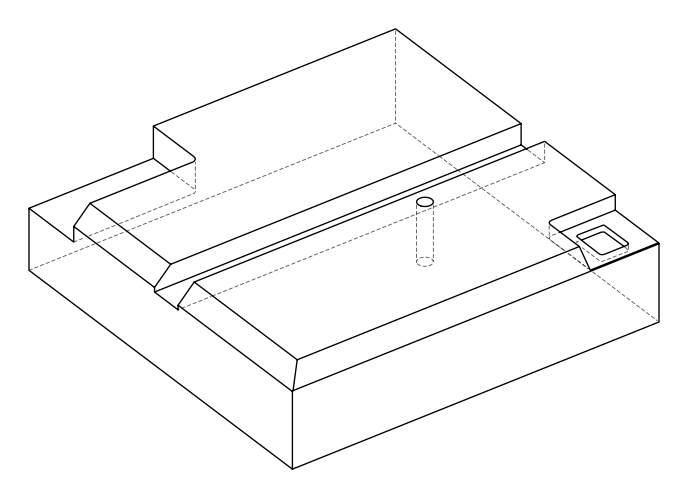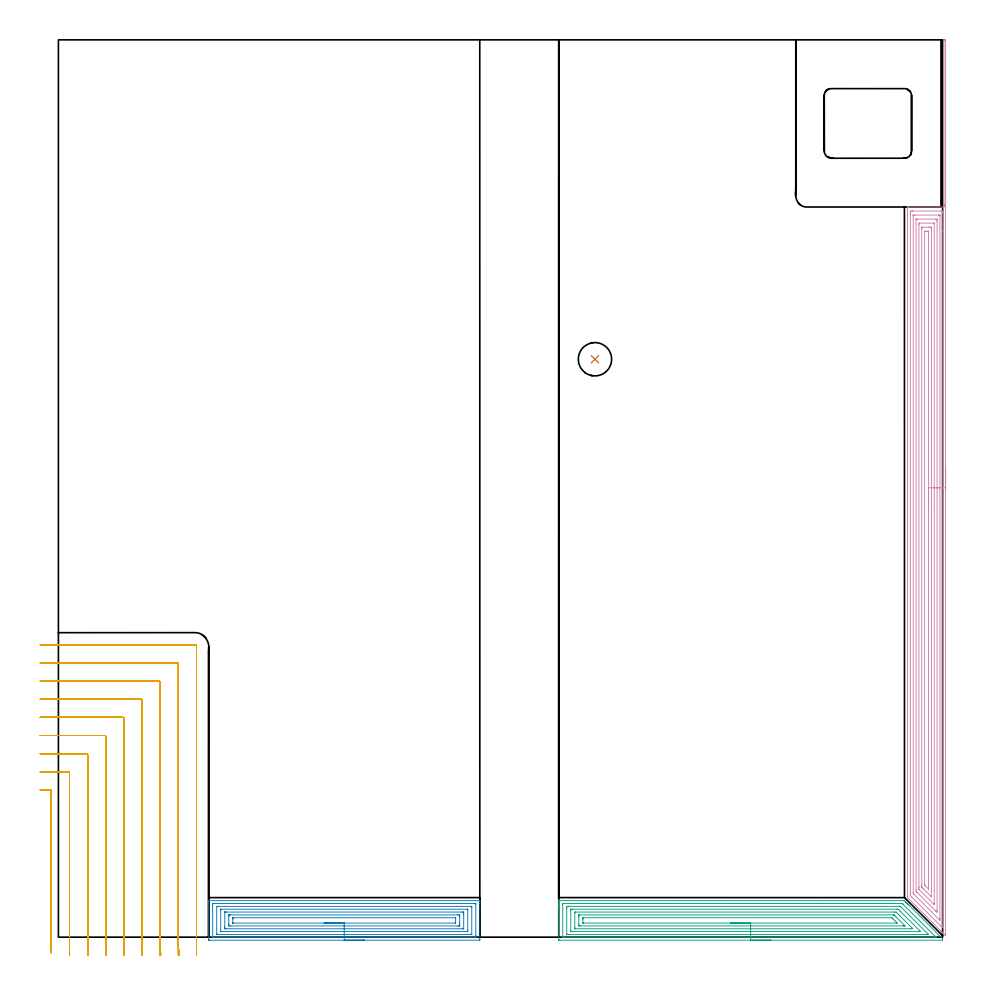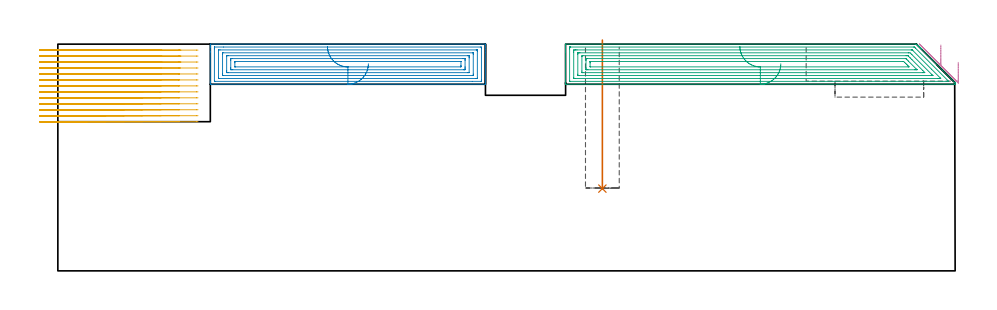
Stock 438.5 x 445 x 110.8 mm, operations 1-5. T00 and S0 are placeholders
(PLAN: 8 operations, 5 tool changes, 108.3 min)
(1 INDEXABLE_INSERT_DRILL_BLIND_HOLE_FROM_SOLID | STEP1POCKET | NXT0302_004 | 0.29 min | 15021 mm3)
(2 AREA_MILL | FG_CHAMFER_SURFACE | UGT0205_001 | 7.91 min | 28848 mm3)
(3 AREA_MILL_1 | FG_CHAMFER_SURFACE_1 | UGT0205_001 | 10.55 min | 38027 mm3)
(4 AREA_MILL_2 | FG_CHAMFER_SURFACE_2 | UGT0205_001 | 20.72 min | 73690 mm3)
(5 MILL_CORNER_NOTCH_RECTANGULAR | CORNER_NOTCH_RECTANGULAR | NXT0201_011 | Follow Part, ap 3, ae 75% | 40.8 min | 424436 mm3)
(6 MILL_CORNER_NOTCH_RECTANGULAR_1 | CORNER_NOTCH_RECTANGULAR_1 | NXT0201_013 | Follow Part, ap 2.5, ae 75% | 15.41 min | 97888 mm3)
(7 MILL_RECTANGULAR_POCKET | POCKET_RECTANGULAR_STRAIGHT | NXT0201_008 | Follow Part, ap 1.5, ae 75% | 4.32 min | 11576 mm3)
(8 MILL_RECTANGULAR_SLOT | SLOT_RECTANGULAR | UGT0201_004 | Follow Part, ap 8, ae 75% | 8.27 min | 431975 mm3)
(TOOL NXT0302_004 | Index. Insert Drill 16.5mm [880-D1650L20-05] | D16.5 PA176 FL83 Z2)
(TOOL UGT0205_001 | Chamfer Mill 20 x 3 x 45 deg. | D20 FL50 Z2)
(TOOL NXT0201_011 | ENDMILL 12mm [2P460-1200-NA 1630] | D12 FL38 Z6)
(TOOL NXT0201_013 | ENDMILL 10mm | D10 FL30 Z4)
(TOOL NXT0201_008 | ENDMILL 6mm [2P460-0600-NA 1630] | D6 FL26 Z6)
(TOOL UGT0201_004 | End Mill 32 mm | D32 FL53 Z6)
(OP 1 INDEXABLE_INSERT_DRILL_BLIND_HOLE_FROM_SOLID)
G17 G21 G94 G90
T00 M6
G54
G17 G0 G90 X266.1 Y286.6 S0 M3
G43 Z120.8 H1
G94 G81 G98 Z40.2 F250. R112.8
G80
M5
M2
(OP 2 AREA_MILL)
G17 G21 G94 G90
T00 M6
G54
G17 G0 G90 X151.75 Y-1.5 S1061 M3
G43 Z120.8 H0
Z101.2
G94 G1 X151.712 Z100.328 F250.
X151.598 Z99.464
X151.409 Z98.612
X151.147 Z97.78
X150.813 Z96.974
X150.41 Z96.2
X149.942 Z95.464
X149.41 Z94.772
X148.821 Z94.129
X148.178 Z93.54
X147.486 Z93.008
X146.75 Z92.54
X145.976 Z92.137
X145.17 Z91.803
X144.338 Z91.541
X143.486 Z91.352
X142.622 Z91.238
X141.75 Z91.2
X75.13
X74.626 Y-1.495 Z91.203
X74.509 Y-1.492 Z91.206
X74.504 Y-0.995 Z91.702
X74.5 Y-0.371 Z92.326
Y14.316 Z107.011
Y16.71 Z109.405
Y17.435 Z110.135
Y17.687 Z110.386
X74.508 Y18.076 Z110.767
X74.51 Y18.097 Z110.788
X74.683 Y18.1 Z110.8
X208.817
X208.99 Y18.097 Z110.788
X208.992 Y18.076 Z110.767
X209. Y17.686 Z110.386
Y17.435 Z110.135
Y16.71 Z109.405
Y15.462 Z108.159
Y14.054 Z106.75
Y-0.995 Z91.702
X208.998 Y-1.259 Z91.439
X208.99 Y-1.492 Z91.206
X208.755 Y-1.499 Z91.199
X141.75 Y-1.5 Z91.2
Y-0.086 Z92.614
X76.894 Y-0.085 Z92.615
X76.51 Y-0.075 Z92.625
X76.505 Y0.045 Z92.745
X76.501 Y0.304 Z93.004
X76.5 Y15.825 Z108.525
X76.501 Y16.238 Z108.938
X76.51 Y16.653 Z109.353
X76.519 Y16.68 Z109.38
X76.539 Y16.682 Z109.382
X76.593 Y16.685 Z109.385
X80.943 Y16.686 Z109.386
X206.606 Y16.685 Z109.385
X206.99 Y16.675 Z109.375
X206.995 Y16.555 Z109.255
X206.999 Y16.296 Z108.996
X207. Y0.775 Z93.475
X206.999 Y0.362 Z93.062
X206.99 Y-0.053 Z92.647
X206.981 Y-0.08 Z92.62
X206.961 Y-0.082 Z92.618
X206.907 Y-0.085 Z92.615
X202.529 Y-0.086 Z92.614
X141.75
Y1.328 Z94.028
X79.042 Y1.329 Z94.029
X78.707 Y1.33 Z94.03
X78.596 Y1.332 Z94.032
X78.516 Y1.335 Z94.035
X78.509 Y1.456 Z94.156
X78.503 Y1.661 Z94.361
X78.5 Y1.865 Z94.565
X78.501 Y15.144 Z107.844
X78.505 Y15.213 Z107.913
X78.51 Y15.261 Z107.961
X78.541 Y15.265 Z107.965
X78.707 Y15.268 Z107.968
X79.266 Y15.271 Z107.971
X204.458
X204.793 Y15.27 Z107.97
X204.904 Y15.268 Z107.968
X204.984 Y15.265 Z107.965
X204.991 Y15.144 Z107.844
X204.997 Y14.939 Z107.639
X205. Y14.735 Z107.435
X204.999 Y1.456 Z94.156
X204.995 Y1.387 Z94.087
X204.99 Y1.339 Z94.039
X204.959 Y1.335 Z94.035
X204.793 Y1.332 Z94.032
X204.234 Y1.329 Z94.029
X141.75 Y1.328 Z94.028
Y2.743 Z95.443
X80.623
X80.566 Y2.744 Z95.444
X80.526 Y2.747 Z95.447
X80.51 Y2.75 Z95.45
X80.508 Y2.772 Z95.472
X80.503 Y2.99 Z95.69
X80.5 Y3.427 Z96.127
Y13.165 Z105.865
X80.503 Y13.609 Z106.309
X80.508 Y13.829 Z106.529
X80.51 Y13.85 Z106.55
X80.535 Y13.853 Z106.553
X80.595 Y13.856 Z106.556
X80.695 Y13.857 Z106.557
X202.877
X202.934 Y13.856 Z106.556
X202.974 Y13.853 Z106.553
X202.99 Y13.85 Z106.55
X202.992 Y13.828 Z106.528
X202.997 Y13.61 Z106.31
X203. Y13.173 Z105.873
Y3.435 Z96.135
X202.997 Y2.991 Z95.691
X202.992 Y2.771 Z95.471
X202.99 Y2.75 Z95.45
X202.965 Y2.747 Z95.447
X202.905 Y2.744 Z95.444
X202.805 Y2.743 Z95.443
X141.75
Y4.157 Z96.857
X83.178
X83.017 Y4.159 Z96.859
X82.695 Y4.164 Z96.864
X82.51 Y4.168 Z96.868
X82.506 Y4.221 Z96.921
X82.504 Y4.316 Z97.016
X82.5 Y4.988 Z97.688
Y5.202 Z97.902
X82.501 Y12.368 Z105.068
X82.502 Y12.409 Z105.109
X82.506 Y12.429 Z105.129
X82.508 Y12.434 Z105.134
X82.535 Y12.436 Z105.136
X82.856 Y12.442 Z105.142
X83.018 Y12.443 Z105.143
X83.178
X200.322
X200.483 Y12.441 Z105.141
X200.805 Y12.436 Z105.136
X200.99 Y12.432 Z105.132
X200.994 Y12.379 Z105.079
X200.996 Y12.284 Z104.984
X201. Y11.612 Z104.312
Y11.398 Z104.098
X200.999 Y4.232 Z96.932
X200.998 Y4.191 Z96.891
X200.994 Y4.171 Z96.871
X200.992 Y4.166 Z96.866
X200.965 Y4.164 Z96.864
X200.644 Y4.158 Z96.858
X200.483 Y4.157 Z96.857
X200.322
X141.75
Y5.571 Z98.271
X85.487 Y5.572 Z98.272
X84.967 Y5.574 Z98.274
X84.586 Y5.578 Z98.278
X84.51 Y5.583 Z98.283
X84.504 Y5.66 Z98.36
X84.501 Y6.087 Z98.787
X84.5 Y6.549 Z99.249
Y10.09 Z102.79
X84.503 Y10.513 Z103.213
X84.508 Y10.967 Z103.667
X84.52 Y11.022 Z103.722
X84.577 Y11.024 Z103.724
X84.706 Y11.027 Z103.727
X84.967 Y11.028 Z103.728
X85.34 Y11.029 Z103.729
X198.013 Y11.028 Z103.728
X198.533 Y11.026 Z103.726
X198.914 Y11.022 Z103.722
X198.99 Y11.017 Z103.717
X198.996 Y10.941 Z103.641
X198.999 Y10.513 Z103.213
X199. Y10.051 Z102.751
Y6.972 Z99.672
Y6.51 Z99.21
X198.997 Y6.087 Z98.787
X198.992 Y5.633 Z98.333
X198.98 Y5.578 Z98.278
X198.924 Y5.576 Z98.276
X198.794 Y5.573 Z98.273
X198.533 Y5.572 Z98.272
X198.16 Y5.571 Z98.271
X141.75
Y6.985 Z99.685
X86.742 Y6.986 Z99.686
X86.542 Y6.992 Z99.692
X86.509 Y7. Z99.7
X86.504 Y7.025 Z99.725
X86.501 Y7.054 Z99.754
X86.5 Y8.995 Z101.695
X86.501 Y9.248 Z101.948
X86.504 Y9.416 Z102.116
X86.51 Y9.55 Z102.25
X86.517 Y9.609 Z102.309
X86.769 Y9.615 Z102.315
X196.758 Y9.614 Z102.314
X196.958 Y9.608 Z102.308
X196.991 Y9.6 Z102.3
X196.996 Y9.575 Z102.275
X196.999 Y9.546 Z102.246
X197. Y7.605 Z100.305
X196.999 Y7.352 Z100.052
X196.996 Y7.184 Z99.884
X196.99 Y7.05 Z99.75
X196.983 Y6.991 Z99.691
X196.732 Y6.985 Z99.685
X141.75
X140.878 Z99.723
X140.014 Z99.837
X139.162 Z100.026
X138.33 Z100.288
X137.524 Z100.622
X136.75 Z101.025
X136.014 Z101.494
X135.322 Z102.025
X134.679 Z102.614
X134.09 Z103.257
X133.558 Z103.95
X133.09 Z104.685
X132.687 Z105.459
X132.353 Z106.265
X132.091 Z107.097
X131.902 Z107.949
X131.788 Z108.814
X131.75 Z109.685
G0 Z120.8
M5
M2
(OP 3 AREA_MILL_1)
G17 G21 G94 G90
T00 M6
G54
G17 G0 G90 X353.3 Y-1.5 S1061 M3
G43 Z120.8 H0
Z101.2
G94 G1 X353.262 Z100.328 F250.
X353.148 Z99.464
X352.959 Z98.612
X352.697 Z97.78
X352.363 Z96.974
X351.96 Z96.2
X351.492 Z95.464
X350.96 Z94.772
X350.371 Z94.129
X349.728 Z93.54
X349.036 Z93.008
X348.3 Z92.54
X347.526 Z92.137
X346.72 Z91.803
X345.888 Z91.541
X345.036 Z91.352
X344.172 Z91.238
X343.3 Z91.2
X248.705
X248.317 Y-1.496 Z91.202
X248.11 Y-1.492 Z91.206
X248.1 Y-1.28 Z91.417
Y14.34 Z107.035
Y14.939 Z107.633
Y15.51 Z108.207
Y15.825 Z108.521
Y16.396 Z109.092
Y16.71 Z109.405
Y17.742 Z110.441
X248.108 Y18.079 Z110.77
X248.11 Y18.097 Z110.788
X248.259 Y18.1 Z110.8
X419.155
X419.595 Y18.094 Z110.792
X419.66 Y18.04 Z110.74
X420.106 Y17.595 Z110.292
X420.163 Y17.538 Z110.237
X420.344 Y17.356 Z110.055
X420.401 Y17.3 Z109.997
X420.455 Y17.245 Z109.944
X420.642 Y17.059 Z109.758
X420.696 Y17.005 Z109.702
X420.748 Y16.952 Z109.651
X420.939 Y16.761 Z109.46
X420.991 Y16.71 Z109.407
X421.041 Y16.66 Z109.359
X421.237 Y16.464 Z109.163
X421.286 Y16.415 Z109.112
X421.334 Y16.367 Z109.066
X421.534 Y16.166 Z108.865
X421.582 Y16.12 Z108.817
X421.626 Y16.074 Z108.773
X421.832 Y15.869 Z108.568
X421.877 Y15.825 Z108.522
X432.425 Y5.275 Z97.975
X438.49 Y-0.79 Z91.908
X438.5 Y-0.803 Z91.895
Y-1.493 Z91.207
X438.405 Y-1.5 Z91.2
X343.3
Y-0.086 Z92.614
X250.465
X250.268 Y-0.085 Z92.615
X250.17 Y-0.083 Z92.617
X250.123 Y-0.079 Z92.621
X250.11 Y-0.077 Z92.623
X250.108 Y-0.061 Z92.639
X250.103 Y0.041 Z92.741
X250.1 Y0.276 Z92.976
X250.101 Y15.825 Z108.525
X250.102 Y16.209 Z108.909
X250.11 Y16.597 Z109.297
X250.119 Y16.679 Z109.379
X250.165 Y16.681 Z109.381
X250.273 Y16.684 Z109.384
X250.49 Y16.686 Z109.386
X250.514
X418.287 Y16.685 Z109.385
X418.503 Y16.681 Z109.381
X418.553 Y16.679 Z109.379
X418.685 Y16.554 Z109.254
X418.876 Y16.37 Z109.07
X419.155 Y16.095 Z108.795
X435.29 Y-0.041 Z92.659
X435.307 Y-0.064 Z92.636
X435.317 Y-0.078 Z92.622
X435.193 Y-0.086 Z92.614
X343.3
Y1.328 Z94.028
X252.609 Y1.329 Z94.029
X252.274
X252.163 Y1.331 Z94.031
X252.124 Y1.334 Z94.034
X252.11 Y1.336 Z94.036
X252.107 Y1.372 Z94.072
X252.103 Y1.488 Z94.188
X252.101 Y1.661 Z94.361
X252.1 Y1.834 Z94.534
Y14.227 Z106.927
X252.103 Y14.939 Z107.639
X252.105 Y15.107 Z107.807
X252.117 Y15.264 Z107.964
X252.274 Y15.266 Z107.966
X252.833 Y15.27 Z107.97
X253.167 Y15.271 Z107.971
X253.725 Y15.272 Z107.972
X417.036 Y15.271 Z107.971
X417.37 Y15.269 Z107.969
X417.481 Y15.267 Z107.967
X417.517 Y15.265 Z107.965
X417.548 Y15.241 Z107.941
X417.612 Y15.182 Z107.882
X417.86 Y14.939 Z107.639
X426.963 Y5.838 Z98.538
X431.266 Y1.533 Z94.233
X431.365 Y1.431 Z94.131
X431.428 Y1.363 Z94.063
X431.452 Y1.335 Z94.035
X431.425 Y1.334 Z94.034
X431.089 Y1.33 Z94.03
X430.756 Y1.329 Z94.029
X430.198 Y1.328 Z94.028
X343.3
Y2.743 Z95.443
X254.753
X254.198 Y2.748 Z95.448
X254.139 Y2.75 Z95.45
X254.11 Y2.756 Z95.456
X254.108 Y2.801 Z95.501
X254.104 Y2.997 Z95.697
X254.1 Y3.391 Z96.091
Y13.169 Z105.869
X254.104 Y13.591 Z106.291
X254.108 Y13.802 Z106.502
X254.11 Y13.849 Z106.549
X254.159 Y13.852 Z106.552
X254.261 Y13.854 Z106.554
X254.952 Y13.857 Z106.557
X255.15
X415.585
X415.785 Y13.856 Z106.556
X416.477 Y13.85 Z106.55
X417.178 Y13.169 Z105.869
X417.37 Y12.981 Z105.681
X427.186 Y3.165 Z95.865
X427.572 Y2.774 Z95.474
X427.593 Y2.751 Z95.451
Y2.748 Z95.448
X427.589 Y2.746 Z95.446
X427.533 Y2.744 Z95.444
X427.417 Y2.743 Z95.443
X427.186
X343.3
Y4.157 Z96.857
X256.576
X256.254 Y4.159 Z96.859
X256.163 Y4.161 Z96.861
X256.113 Y4.164 Z96.864
X256.11 Y4.172 Z96.872
X256.105 Y4.226 Z96.926
X256.102 Y4.316 Z97.016
X256.1 Y4.948 Z97.648
X256.101 Y12.028 Z104.728
X256.106 Y12.284 Z104.984
X256.11 Y12.434 Z105.134
X256.415 Y12.44 Z105.14
X256.577 Y12.442 Z105.142
X414.532 Y12.443 Z105.143
X414.693 Y12.442 Z105.142
X415.431 Y12.436 Z105.136
X415.585 Y12.313 Z105.013
X415.616 Y12.284 Z104.984
X416.504 Y11.398 Z104.098
X417.37 Y10.532 Z103.232
X422.7 Y5.202 Z97.902
X423.582 Y4.316 Z97.016
X423.617 Y4.277 Z96.977
X423.675 Y4.164 Z96.864
X422.724 Y4.157 Z96.857
X343.3
Y5.571 Z98.271
X259.041 Y5.572 Z98.272
X258.521 Y5.574 Z98.274
X258.142 Y5.578 Z98.278
X258.11 Y5.582 Z98.282
X258.104 Y5.615 Z98.315
X258.101 Y6.087 Z98.787
X258.1 Y6.505 Z99.205
Y10.046 Z102.746
Y10.513 Z103.213
X258.102 Y10.929 Z103.629
X258.106 Y10.99 Z103.69
X258.11 Y11.021 Z103.721
X258.133 Y11.023 Z103.723
X258.261 Y11.026 Z103.726
X258.521 Y11.028 Z103.728
X414.173 Y11.029 Z103.729
X414.303 Y11.027 Z103.727
X414.367 Y11.025 Z103.725
X414.397 Y11.022 Z103.722
X414.435 Y11.006 Z103.706
X414.693 Y10.757 Z103.457
X414.938 Y10.513 Z103.213
X415.585 Y9.868 Z102.568
X419.573 Y5.879 Z98.579
X419.707 Y5.741 Z98.441
X419.811 Y5.631 Z98.331
X419.861 Y5.577 Z98.277
X419.847 Y5.576 Z98.276
X419.673 Y5.573 Z98.273
X419.155 Y5.571 Z98.271
X418.782
X343.3
Y6.985 Z99.685
X260.292 Y6.986 Z99.686
X260.11 Y6.995 Z99.695
X260.103 Y7.05 Z99.75
X260.101 Y7.068 Z99.768
X260.1 Y8.947 Z101.647
X260.102 Y9.151 Z101.851
X260.108 Y9.56 Z102.26
X260.11 Y9.61 Z102.31
X260.116 Y9.611 Z102.311
X260.141 Y9.613 Z102.313
X260.196 Y9.614 Z102.314
X260.306 Y9.615 Z102.315
X412.921
X413.356 Y9.608 Z102.308
X413.8 Y9.191 Z101.891
X414.257 Y8.743 Z101.443
X414.693 Y8.31 Z101.01
X415.145 Y7.857 Z100.557
X415.585 Y7.415 Z100.115
X415.868 Y7.123 Z99.823
X415.988 Y6.992 Z99.692
X415.585 Y6.986 Z99.686
X415.572 Y6.985 Z99.685
X343.3
X342.428 Z99.723
X341.564 Z99.837
X340.712 Z100.026
X339.88 Z100.288
X339.074 Z100.622
X338.3 Z101.025
X337.564 Z101.494
X336.872 Z102.025
X336.229 Z102.614
X335.64 Z103.257
X335.108 Z103.95
X334.64 Z104.685
X334.237 Z105.459
X333.903 Z106.265
X333.641 Z107.097
X333.452 Z107.949
X333.338 Z108.814
X333.3 Z109.685
G0 Z120.8
M5
M2
(OP 4 AREA_MILL_2)
G17 G21 G94 G90
T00 M6
G54
G17 G0 G90 X440. Y232.85 S1061 M3
G43 Z120.8 H0
Z101.9
G94 G1 Y232.812 Z101.028 F250.
Y232.698 Z100.163
Y232.509 Z99.312
Y232.247 Z98.48
Y231.913 Z97.674
Y231.51 Z96.9
Y231.042 Z96.164
Y230.51 Z95.472
Y229.921 Z94.829
Y229.278 Z94.24
Y228.586 Z93.708
Y227.85 Z93.24
Y227.076 Z92.837
Y226.27 Z92.503
Y225.438 Z92.241
Y224.586 Z92.052
Y223.722 Z91.938
Y222.85 Z91.9
Y0.943
X439.995 Y0.721 Z91.903
X439.993 Y0.718 Z91.904
X439.978 Y0.721 Z91.92
X439.613 Y1.087 Z92.287
X439.441 Y1.257 Z92.455
X439.382 Y1.317 Z92.517
X439.204 Y1.495 Z92.695
X439.145 Y1.554 Z92.752
X439.085 Y1.615 Z92.814
X438.909 Y1.79 Z92.99
X438.848 Y1.85 Z93.048
X438.787 Y1.913 Z93.112
X438.614 Y2.085 Z93.285
X438.552 Y2.146 Z93.344
X438.489 Y2.21 Z93.41
X438.319 Y2.38 Z93.58
X438.256 Y2.443 Z93.641
X438.191 Y2.508 Z93.708
X438.024 Y2.675 Z93.875
X437.959 Y2.739 Z93.937
X437.894 Y2.806 Z94.005
X437.729 Y2.97 Z94.17
X437.663 Y3.035 Z94.233
X421.223 Y19.477 Z110.677
X421.142 Y19.56 Z110.758
X421.107 Y19.6 Z110.793
X421.1 Y20.076 Z110.8
Y361.308
X421.106 Y362.09 Z110.791
X421.2 Y362.093 Z110.697
X421.595 Y362.1 Z110.302
X439.2 Z92.7
Y362.406
X439.195 Y362.7 Z92.695
X439.193 Y362.724 Z92.692
X439.198 Y362.76 Z92.698
X439.199 Y362.766 Z92.699
X439.196 Y362.778 Z92.694
Y362.782 Z92.693
Y362.785 Z92.691
X439.198 Y362.788
X439.2 Y362.817 Z92.7
Y362.82 Z92.697
X439.197 Y362.824 Z92.69
X439.2 Y362.828 Z92.696
X439.197 Y362.841 Z92.692
X439.196 Y362.845 Z92.69
X439.198 Y362.848 Z92.691
X439.2 Y362.88 Z92.7
X439.197 Y362.915 Z92.689
X439.199 Y362.918
X439.2 Y362.919 Z92.69
Y362.953 Z92.7
Y362.964
X439.198 Y362.999 Z92.689
X439.196 Y363.004
X439.194 Y363.007 Z92.692
X439.197 Y363.015 Z92.695
X439.196 Y363.037 Z92.689
X439.197 Y363.042 Z92.687
X439.2 Y363.045 Z92.688
Y363.095 Z92.7
Y444.829
X439.203 Y444.99 Z92.688
X439.29 Y444.996 Z92.602
X439.384 Y445. Z92.515
X439.653 Z92.247
X439.992 Y444.99 Z91.905
X440. Y444.913 Z91.9
Y222.85
X438.586 Z93.314
Y5.783
X438.584 Y4.89 Z93.316
X438.582 Y4.86 Z93.318
X438.552 Y4.61 Z93.348
X438.263 Y4.89 Z93.637
X437.663 Y5.487 Z94.237
X437.366 Y5.783 Z94.534
X423.437 Y19.713 Z108.463
X423.076 Y20.076 Z108.824
X422.548 Y20.614 Z109.352
X422.517 Y20.969 Z109.383
X422.516 Y21.001 Z109.384
X422.514 Y21.862 Z109.386
Y358.628
X422.515 Y359.522 Z109.385
X422.516 Y359.554 Z109.384
X422.548 Y360.09 Z109.352
X422.864 Y360.097 Z109.036
X423.437 Y360.099 Z108.463
X423.751 Y360.1 Z108.149
X437.663 Z94.237
X437.978 Y360.098 Z93.922
X438.552 Y360.09 Z93.348
X438.584 Y359.522 Z93.316
X438.585 Y359.489 Z93.315
X438.586 Y350.142 Z93.314
Y222.85
X437.172 Z94.728
X437.171 Y9.356 Z94.729
X437.17 Y8.958 Z94.73
X437.166 Y8.463 Z94.734
X437.165 Y8.449 Z94.735
X437.142 Y8.463 Z94.758
X436.774 Y8.827 Z95.126
X433.071 Y12.528 Z98.829
X424.326 Y21.275 Z107.574
X424.035 Y21.572 Z107.865
X423.963 Y21.648 Z107.937
X423.935 Y21.685 Z107.965
X423.933 Y21.73 Z107.967
X423.931 Y21.862 Z107.969
X423.929 Y22.262 Z107.971
Y357.735
X423.93 Y357.935 Z107.97
X423.933 Y358.034 Z107.967
X423.935 Y358.08 Z107.965
X423.942 Y358.091 Z107.958
X423.967 Y358.096 Z107.933
X424.326 Y358.099 Z107.574
X424.852 Y358.1 Z107.048
X436.411 Y358.099 Z95.489
X436.774 Y358.095 Z95.126
X437.136 Y358.09 Z94.764
X437.165 Y358.08 Z94.735
X437.167 Y358.045 Z94.733
X437.17 Y357.975 Z94.73
X437.171 Y357.868 Z94.729
Y357.735
X437.172 Y222.85 Z94.728
X435.757 Z96.143
Y13.058
X435.756 Y12.93 Z96.144
X435.75 Y12.31 Z96.15
X435.12 Y12.93 Z96.78
X434.996 Y13.053 Z96.904
X425.7 Y22.35 Z106.2
X425.498 Y22.555 Z106.402
X425.398 Y22.659 Z106.502
X425.351 Y22.71 Z106.549
X425.343 Y23.649 Z106.557
Y355.82
X425.344 Y355.948 Z106.556
X425.347 Y356.043 Z106.553
X425.349 Y356.082 Z106.551
X425.501 Y356.09 Z106.399
X425.803 Y356.097 Z106.097
X425.954 Y356.1 Z105.946
X434.996 Z96.904
X435.737 Y356.097 Z96.163
X435.744 Y356.091 Z96.156
X435.75 Y356.084 Z96.15
X435.753 Y355.948 Z96.147
X435.757 Y355.183 Z96.143
Y355.055
Y222.85
X434.343 Z97.557
Y16.503
X434.341 Y16.267 Z97.559
X434.339 Y16.187 Z97.561
X434.338 Y16.174 Z97.562
X434.292 Y16.214 Z97.608
X434.218 Y16.284 Z97.682
X434.107 Y16.392 Z97.793
X433.995 Y16.503 Z97.905
X426.851 Y23.649 Z105.049
X426.803 Y23.702 Z105.097
X426.768 Y23.742 Z105.132
X426.764 Y23.769 Z105.136
X426.761 Y23.883 Z105.139
X426.757 Y24.542 Z105.143
Y24.78
Y353.506
X426.758 Y353.744 Z105.142
X426.76 Y353.903 Z105.14
X426.764 Y354.029 Z105.136
X426.767 Y354.091 Z105.133
X427.055 Y354.1 Z104.845
X434.169 Y354.099 Z97.731
X434.298 Y354.093 Z97.602
X434.328 Y354.09 Z97.572
X434.337 Y354.078 Z97.563
X434.34 Y354.056 Z97.56
X434.342 Y354.03 Z97.558
X434.343 Y353.924 Z97.557
Y222.85
X432.929 Z98.971
X432.928 Y20.366 Z98.972
X432.926 Y20.076 Z98.974
X432.924 Y20.038 Z98.976
X432.923 Y20.035 Z98.977
X432.918 Y20.037 Z98.982
X432.873 Y20.076 Z99.027
X428.772 Y24.176 Z103.128
X428.407 Y24.542 Z103.493
X428.285 Y24.669 Z103.615
X428.19 Y24.77 Z103.71
X428.178 Y24.845 Z103.722
X428.174 Y25.143 Z103.726
X428.172 Y25.436 Z103.728
X428.171 Y26.039 Z103.729
X428.172 Y351.192 Z103.728
X428.173 Y351.482 Z103.727
X428.178 Y352.079 Z103.722
X428.772 Y352.093 Z103.128
X429.048 Y352.098 Z102.852
X431.713 Y352.1 Z100.187
X432.328 Y352.098 Z99.572
X432.606 Y352.096 Z99.294
X432.922 Y352.085 Z98.978
X432.926 Y351.775 Z98.974
X432.928 Y351.482 Z98.972
X432.929 Y350.879 Z98.971
Y222.85
X431.515 Z100.385
Y24.39
X431.513 Y24.239 Z100.387
X431.508 Y23.936 Z100.392
X431.505 Y23.9 Z100.395
X431.5 Y23.903 Z100.4
X431.479 Y23.921 Z100.421
X431.439 Y23.958 Z100.461
X429.963 Y25.436 Z101.937
X429.661 Y25.743 Z102.239
X429.594 Y25.815 Z102.306
X429.588 Y26.101 Z102.312
X429.586 Y26.253 Z102.314
Y349.848
X429.589 Y349.999 Z102.311
X429.592 Y350.091 Z102.308
X429.611 Y350.094 Z102.289
X429.661 Y350.097 Z102.239
X430.148 Y350.1 Z101.752
X430.55 Z101.35
X431.037 Z100.863
X431.439 Y350.097 Z100.461
X431.496 Y350.094 Z100.404
X431.507 Y350.091 Z100.393
X431.51 Y350.024 Z100.39
X431.513 Y349.923 Z100.387
X431.515 Y349.771 Z100.385
Y349.696
Y222.85
Y221.978 Z100.423
Y221.114 Z100.537
Y220.262 Z100.726
Y219.43 Z100.988
Y218.624 Z101.322
Y217.85 Z101.725
Y217.114 Z102.194
Y216.422 Z102.725
Y215.779 Z103.314
Y215.19 Z103.957
Y214.658 Z104.65
Y214.19 Z105.385
Y213.787 Z106.159
Y213.453 Z106.965
Y213.191 Z107.797
Y213.002 Z108.649
Y212.888 Z109.514
Y212.85 Z110.385
G0 Z120.8
M5
M2
(OP 5 MILL_CORNER_NOTCH_RECTANGULAR)
G17 G21 G94 G90
T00 M6
G54
G17 G0 G90 X-3.482 Y-7.874 S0 M3
G43 Z120.8 H1
Z107.885
G94 G1 X-3.499 Y-4.874 F250.
G2 X-3.5 Y-4.472 R72. F500.
G1 Y72.406
G3 X-4.094 Y73. R0.6
G1 X-6.
X-9. F250.
G0 Z120.8
X5.591 Y-8.999
Z107.885
G1 X5.519 Y-6.
G2 X5.5 Y-4.472 R63. F500.
G1 Y81.406
G3 X4.906 Y82. R0.6
G1 X-6.
X-9. F250.
G0 Z120.8
X14.607 Y-8.999
Z107.885
G1 X14.522 Y-6.
G2 X14.5 Y-4.472 R54. F500.
G1 Y90.405
G3 X13.905 Y91. R0.6
G1 X-6.
X-9. F250.
G0 Z120.8
X23.628 Y-8.998
Z107.885
G1 X23.526 Y-6.
G2 X23.5 Y-4.472 R45. F500.
G1 Y99.405
G3 X22.905 Y100. R0.6
G1 X-6.
X-9. F250.
G0 Z120.8
X32.66 Y-8.997
Z107.885
G1 X32.532 Y-6.
G2 X32.5 Y-4.472 R36. F500.
G1 Y108.405
G3 X31.905 Y109. R0.6
G1 X-6.
X-9. F250.
G0 Z120.8
X41.713 Y-8.995
Z107.885
G1 X41.543 Y-6.
G2 X41.5 Y-4.472 R27. F500.
G1 Y117.404
G3 X40.904 Y118. R0.6
G1 X-6.
X-9. F250.
G0 Z120.8
X50.82 Y-8.989
Z107.885
G1 X50.565 Y-6.
G2 X50.5 Y-4.472 R18. F500.
G1 Y126.404
G3 X49.904 Y127. R0.6
G1 X-6.
X-9. F250.
G0 Z120.8
X60.14 Y-8.956
Z107.885
G1 X59.631 Y-6.
G2 X59.5 Y-4.472 R9. F500.
G1 Y135.404
G3 X58.904 Y136. R0.6
G1 X-6.
X-9. F250.
G0 Z120.8
X68.5 Y-7.472
Z107.885
G1 Y-4.472
Y144.2 F500.
G3 X67.7 Y145. R0.8
G1 X-6.
X-9. F250.
G0 Z120.8
X-3.482 Y-7.874
Z104.969
G1 X-3.499 Y-4.874
G2 X-3.5 Y-4.472 R72. F500.
G1 Y72.406
G3 X-4.094 Y73. R0.6
G1 X-6.
X-9. F250.
G0 Z120.8
X5.591 Y-8.999
Z104.969
G1 X5.519 Y-6.
G2 X5.5 Y-4.472 R63. F500.
G1 Y81.406
G3 X4.906 Y82. R0.6
G1 X-6.
X-9. F250.
G0 Z120.8
X14.607 Y-8.999
Z104.969
G1 X14.522 Y-6.
G2 X14.5 Y-4.472 R54. F500.
G1 Y90.405
G3 X13.905 Y91. R0.6
G1 X-6.
X-9. F250.
G0 Z120.8
X23.628 Y-8.998
Z104.969
G1 X23.526 Y-6.
G2 X23.5 Y-4.472 R45. F500.
G1 Y99.405
G3 X22.905 Y100. R0.6
G1 X-6.
X-9. F250.
G0 Z120.8
X32.66 Y-8.997
Z104.969
G1 X32.532 Y-6.
G2 X32.5 Y-4.472 R36. F500.
G1 Y108.405
G3 X31.905 Y109. R0.6
G1 X-6.
X-9. F250.
G0 Z120.8
X41.713 Y-8.995
Z104.969
G1 X41.543 Y-6.
G2 X41.5 Y-4.472 R27. F500.
G1 Y117.404
G3 X40.904 Y118. R0.6
G1 X-6.
X-9. F250.
G0 Z120.8
X50.82 Y-8.989
Z104.969
G1 X50.565 Y-6.
G2 X50.5 Y-4.472 R18. F500.
G1 Y126.404
G3 X49.904 Y127. R0.6
G1 X-6.
X-9. F250.
G0 Z120.8
X60.14 Y-8.956
Z104.969
G1 X59.631 Y-6.
G2 X59.5 Y-4.472 R9. F500.
G1 Y135.404
G3 X58.904 Y136. R0.6
G1 X-6.
X-9. F250.
G0 Z120.8
X68.5 Y-7.472
Z104.969
G1 Y-4.472
Y144.2 F500.
G3 X67.7 Y145. R0.8
G1 X-6.
X-9. F250.
G0 Z120.8
X-3.482 Y-7.874
Z102.054
G1 X-3.499 Y-4.874
G2 X-3.5 Y-4.472 R72. F500.
G1 Y72.406
G3 X-4.094 Y73. R0.6
G1 X-6.
X-9. F250.
G0 Z120.8
X5.591 Y-8.999
Z102.054
G1 X5.519 Y-6.
G2 X5.5 Y-4.472 R63. F500.
G1 Y81.406
G3 X4.906 Y82. R0.6
G1 X-6.
X-9. F250.
G0 Z120.8
X14.607 Y-8.999
Z102.054
G1 X14.522 Y-6.
G2 X14.5 Y-4.472 R54. F500.
G1 Y90.405
G3 X13.905 Y91. R0.6
G1 X-6.
X-9. F250.
G0 Z120.8
X23.628 Y-8.998
Z102.054
G1 X23.526 Y-6.
G2 X23.5 Y-4.472 R45. F500.
G1 Y99.405
G3 X22.905 Y100. R0.6
G1 X-6.
X-9. F250.
G0 Z120.8
X32.66 Y-8.997
Z102.054
G1 X32.532 Y-6.
G2 X32.5 Y-4.472 R36. F500.
G1 Y108.405
G3 X31.905 Y109. R0.6
G1 X-6.
X-9. F250.
G0 Z120.8
X41.713 Y-8.995
Z102.054
G1 X41.543 Y-6.
G2 X41.5 Y-4.472 R27. F500.
G1 Y117.404
G3 X40.904 Y118. R0.6
G1 X-6.
X-9. F250.
G0 Z120.8
X50.82 Y-8.989
Z102.054
G1 X50.565 Y-6.
G2 X50.5 Y-4.472 R18. F500.
G1 Y126.404
G3 X49.904 Y127. R0.6
G1 X-6.
X-9. F250.
G0 Z120.8
X60.14 Y-8.956
Z102.054
G1 X59.631 Y-6.
G2 X59.5 Y-4.472 R9. F500.
G1 Y135.404
G3 X58.904 Y136. R0.6
G1 X-6.
X-9. F250.
G0 Z120.8
X68.5 Y-7.472
Z102.054
G1 Y-4.472
Y144.2 F500.
G3 X67.7 Y145. R0.8
G1 X-6.
X-9. F250.
G0 Z120.8
X-3.5 Y-7.873
Z99.138
G1 Y-4.873
Y72.406 F500.
G3 X-4.094 Y73. R0.6
G1 X-6.
X-9. F250.
G0 Z120.8
X5.556 Y-9.
Z99.138
G1 X5.508 Y-6.
G2 X5.5 Y-4.986 R63. F500.
G1 Y81.406
G3 X4.906 Y82. R0.6
G1 X-6.
X-9. F250.
G0 Z120.8
X14.566 Y-8.999
Z99.138
G1 X14.51 Y-6.
G2 X14.5 Y-4.986 R54. F500.
G1 Y90.405
G3 X13.905 Y91. R0.6
G1 X-6.
X-9. F250.
G0 Z120.8
X23.579 Y-8.999
Z99.138
G1 X23.511 Y-6.
G2 X23.5 Y-4.986 R45. F500.
G1 Y99.405
G3 X22.905 Y100. R0.6
G1 X-6.
X-9. F250.
G0 Z120.8
X32.599 Y-8.999
Z99.138
G1 X32.514 Y-6.
G2 X32.5 Y-4.986 R36. F500.
G1 Y108.405
G3 X31.905 Y109. R0.6
G1 X-6.
X-9. F250.
G0 Z120.8
X41.632 Y-8.998
Z99.138
G1 X41.519 Y-6.
G2 X41.5 Y-4.986 R27. F500.
G1 Y117.404
G3 X40.904 Y118. R0.6
G1 X-6.
X-9. F250.
G0 Z120.8
X50.698 Y-8.995
Z99.138
G1 X50.529 Y-6.
G2 X50.5 Y-4.986 R18. F500.
G1 Y126.404
G3 X49.904 Y127. R0.6
G1 X-6.
X-9. F250.
G0 Z120.8
X59.895 Y-8.981
Z99.138
G1 X59.557 Y-6.
G2 X59.5 Y-4.986 R9. F500.
G1 Y135.404
G3 X58.904 Y136. R0.6
G1 X-6.
X-9. F250.
G0 Z120.8
X68.5 Y-7.986
Z99.138
G1 Y-4.986
Y144.2 F500.
G3 X67.7 Y145. R0.8
G1 X-6.
X-9. F250.
G0 Z120.8
X-3.5 Y-7.873
Z96.223
G1 Y-4.873
Y72.406 F500.
G3 X-4.094 Y73. R0.6
G1 X-6.
X-9. F250.
G0 Z120.8
X5.501 Y-9.
Z96.223
G1 X5.5 Y-6.
Y72.406 F500.
Y81.406
G3 X4.906 Y82. R0.6
G1 X-6.
X-9. F250.
G0 Z120.8
X14.501 Y-9.
Z96.223
G1 X14.5 Y-6.
Y81.406 F500.
Y90.405
G3 X13.905 Y91. R0.6
G1 X-6.
X-9. F250.
G0 Z120.8
X23.501 Y-9.
Z96.223
G1 X23.5 Y-6.
Y90.405 F500.
Y99.405
G3 X22.905 Y100. R0.6
G1 X-6.
X-9. F250.
G0 Z120.8
X32.501 Y-9.
Z96.223
G1 X32.5 Y-6.
Y99.405 F500.
Y108.405
G3 X31.905 Y109. R0.6
G1 X-6.
X-9. F250.
G0 Z120.8
X41.501 Y-9.
Z96.223
G1 X41.5 Y-6.
Y108.405 F500.
Y117.404
G3 X40.904 Y118. R0.6
G1 X-6.
X-9. F250.
G0 Z120.8
X50.502 Y-9.
Z96.223
G1 X50.5 Y-6.
Y117.404 F500.
Y126.404
G3 X49.904 Y127. R0.6
G1 X-6.
X-9. F250.
G0 Z120.8
X59.504 Y-9.
Z96.223
G1 X59.5 Y-6.
Y126.404 F500.
Y135.404
G3 X58.904 Y136. R0.6
G1 X-6.
X-9. F250.
G0 Z120.8
X68.5 Y-8.988
Z96.223
G1 Y-5.988
Y144.2 F500.
G3 X67.7 Y145. R0.8
G1 X-6.
X-9. F250.
G0 Z120.8
X-3.5 Y-7.873
Z93.308
G1 Y-4.873
Y72.406 F500.
G3 X-4.094 Y73. R0.6
G1 X-6.
X-9. F250.
G0 Z120.8
X5.5 Y-9.
Z93.308
G1 Y-6.
Y81.406 F500.
G3 X4.906 Y82. R0.6
G1 X-6.
X-9. F250.
G0 Z120.8
X14.5 Y-9.
Z93.308
G1 Y-6.
Y90.405 F500.
G3 X13.905 Y91. R0.6
G1 X-6.
X-9. F250.
G0 Z120.8
X23.5 Y-9.
Z93.308
G1 Y-6.
Y99.405 F500.
G3 X22.905 Y100. R0.6
G1 X-6.
X-9. F250.
G0 Z120.8
X32.5 Y-9.
Z93.308
G1 Y-6.
Y108.405 F500.
G3 X31.905 Y109. R0.6
G1 X-6.
X-9. F250.
G0 Z120.8
X41.5 Y-9.
Z93.308
G1 Y-6.
Y117.404 F500.
G3 X40.904 Y118. R0.6
G1 X-6.
X-9. F250.
G0 Z120.8
X50.5 Y-9.
Z93.308
G1 Y-6.
Y126.404 F500.
G3 X49.904 Y127. R0.6
G1 X-6.
X-9. F250.
G0 Z120.8
X59.5 Y-9.
Z93.308
G1 Y-6.
Y135.404 F500.
G3 X58.904 Y136. R0.6
G1 X-6.
X-9. F250.
G0 Z120.8
X68.5 Y-9.
Z93.308
G1 Y-6.
Y144.2 F500.
G3 X67.7 Y145. R0.8
G1 X-6.
X-9. F250.
G0 Z120.8
X-3.5 Y-7.873
Z90.392
G1 Y-4.873
Y72.406 F500.
G3 X-4.094 Y73. R0.6
G1 X-6.
X-9. F250.
G0 Z120.8
X5.5 Y-9.
Z90.392
G1 Y-6.
Y81.406 F500.
G3 X4.906 Y82. R0.6
G1 X-6.
X-9. F250.
G0 Z120.8
X14.5 Y-9.
Z90.392
G1 Y-6.
Y90.405 F500.
G3 X13.905 Y91. R0.6
G1 X-6.
X-9. F250.
G0 Z120.8
X23.5 Y-9.
Z90.392
G1 Y-6.
Y99.405 F500.
G3 X22.905 Y100. R0.6
G1 X-6.
X-9. F250.
G0 Z120.8
X32.5 Y-9.
Z90.392
G1 Y-6.
Y108.405 F500.
G3 X31.905 Y109. R0.6
G1 X-6.
X-9. F250.
G0 Z120.8
X41.5 Y-9.
Z90.392
G1 Y-6.
Y117.404 F500.
G3 X40.904 Y118. R0.6
G1 X-6.
X-9. F250.
G0 Z120.8
X50.5 Y-9.
Z90.392
G1 Y-6.
Y126.404 F500.
G3 X49.904 Y127. R0.6
G1 X-6.
X-9. F250.
G0 Z120.8
X59.5 Y-9.
Z90.392
G1 Y-6.
Y135.404 F500.
G3 X58.904 Y136. R0.6
G1 X-6.
X-9. F250.
G0 Z120.8
X68.5 Y-9.
Z90.392
G1 Y-6.
Y144.2 F500.
G3 X67.7 Y145. R0.8
G1 X-6.
X-9. F250.
G0 Z120.8
X-3.5 Y-7.873
Z87.477
G1 Y-4.873
Y72.406 F500.
G3 X-4.094 Y73. R0.6
G1 X-6.
X-9. F250.
G0 Z120.8
X5.5 Y-9.
Z87.477
G1 Y-6.
Y81.406 F500.
G3 X4.906 Y82. R0.6
G1 X-6.
X-9. F250.
G0 Z120.8
X14.5 Y-9.
Z87.477
G1 Y-6.
Y90.405 F500.
G3 X13.905 Y91. R0.6
G1 X-6.
X-9. F250.
G0 Z120.8
X23.5 Y-9.
Z87.477
G1 Y-6.
Y99.405 F500.
G3 X22.905 Y100. R0.6
G1 X-6.
X-9. F250.
G0 Z120.8
X32.5 Y-9.
Z87.477
G1 Y-6.
Y108.405 F500.
G3 X31.905 Y109. R0.6
G1 X-6.
X-9. F250.
G0 Z120.8
X41.5 Y-9.
Z87.477
G1 Y-6.
Y117.404 F500.
G3 X40.904 Y118. R0.6
G1 X-6.
X-9. F250.
G0 Z120.8
X50.5 Y-9.
Z87.477
G1 Y-6.
Y126.404 F500.
G3 X49.904 Y127. R0.6
G1 X-6.
X-9. F250.
G0 Z120.8
X59.5 Y-9.
Z87.477
G1 Y-6.
Y135.404 F500.
G3 X58.904 Y136. R0.6
G1 X-6.
X-9. F250.
G0 Z120.8
X68.5 Y-9.
Z87.477
G1 Y-6.
Y144.2 F500.
G3 X67.7 Y145. R0.8
G1 X-6.
X-9. F250.
G0 Z120.8
X-3.5 Y-7.873
Z84.562
G1 Y-4.873
Y72.406 F500.
G3 X-4.094 Y73. R0.6
G1 X-6.
X-9. F250.
G0 Z120.8
X5.5 Y-9.
Z84.562
G1 Y-6.
Y81.406 F500.
G3 X4.906 Y82. R0.6
G1 X-6.
X-9. F250.
G0 Z120.8
X14.5 Y-9.
Z84.562
G1 Y-6.
Y90.405 F500.
G3 X13.905 Y91. R0.6
G1 X-6.
X-9. F250.
G0 Z120.8
X23.5 Y-9.
Z84.562
G1 Y-6.
Y99.405 F500.
G3 X22.905 Y100. R0.6
G1 X-6.
X-9. F250.
G0 Z120.8
X32.5 Y-9.
Z84.562
G1 Y-6.
Y108.405 F500.
G3 X31.905 Y109. R0.6
G1 X-6.
X-9. F250.
G0 Z120.8
X41.5 Y-9.
Z84.562
G1 Y-6.
Y117.404 F500.
G3 X40.904 Y118. R0.6
G1 X-6.
X-9. F250.
G0 Z120.8
X50.5 Y-9.
Z84.562
G1 Y-6.
Y126.404 F500.
G3 X49.904 Y127. R0.6
G1 X-6.
X-9. F250.
G0 Z120.8
X59.5 Y-9.
Z84.562
G1 Y-6.
Y135.404 F500.
G3 X58.904 Y136. R0.6
G1 X-6.
X-9. F250.
G0 Z120.8
X68.5 Y-9.
Z84.562
G1 Y-6.
Y144.2 F500.
G3 X67.7 Y145. R0.8
G1 X-6.
X-9. F250.
G0 Z120.8
X-3.5 Y-7.873
Z81.646
G1 Y-4.873
Y72.406 F500.
G3 X-4.094 Y73. R0.6
G1 X-6.
X-9. F250.
G0 Z120.8
X5.5 Y-9.
Z81.646
G1 Y-6.
Y81.406 F500.
G3 X4.906 Y82. R0.6
G1 X-6.
X-9. F250.
G0 Z120.8
X14.5 Y-9.
Z81.646
G1 Y-6.
Y90.405 F500.
G3 X13.905 Y91. R0.6
G1 X-6.
X-9. F250.
G0 Z120.8
X23.5 Y-9.
Z81.646
G1 Y-6.
Y99.405 F500.
G3 X22.905 Y100. R0.6
G1 X-6.
X-9. F250.
G0 Z120.8
X32.5 Y-9.
Z81.646
G1 Y-6.
Y108.405 F500.
G3 X31.905 Y109. R0.6
G1 X-6.
X-9. F250.
G0 Z120.8
X41.5 Y-9.
Z81.646
G1 Y-6.
Y117.404 F500.
G3 X40.904 Y118. R0.6
G1 X-6.
X-9. F250.
G0 Z120.8
X50.5 Y-9.
Z81.646
G1 Y-6.
Y126.404 F500.
G3 X49.904 Y127. R0.6
G1 X-6.
X-9. F250.
G0 Z120.8
X59.5 Y-9.
Z81.646
G1 Y-6.
Y135.404 F500.
G3 X58.904 Y136. R0.6
G1 X-6.
X-9. F250.
G0 Z120.8
X68.5 Y-9.
Z81.646
G1 Y-6.
Y144.2 F500.
G3 X67.7 Y145. R0.8
G1 X-6.
X-9. F250.
G0 Z120.8
X-3.5 Y-7.873
Z78.731
G1 Y-4.873
Y72.406 F500.
G3 X-4.094 Y73. R0.6
G1 X-6.
X-9. F250.
G0 Z120.8
X5.5 Y-9.
Z78.731
G1 Y-6.
Y81.406 F500.
G3 X4.906 Y82. R0.6
G1 X-6.
X-9. F250.
G0 Z120.8
X14.5 Y-9.
Z78.731
G1 Y-6.
Y90.405 F500.
G3 X13.905 Y91. R0.6
G1 X-6.
X-9. F250.
G0 Z120.8
X23.5 Y-9.
Z78.731
G1 Y-6.
Y99.405 F500.
G3 X22.905 Y100. R0.6
G1 X-6.
X-9. F250.
G0 Z120.8
X32.5 Y-9.
Z78.731
G1 Y-6.
Y108.405 F500.
G3 X31.905 Y109. R0.6
G1 X-6.
X-9. F250.
G0 Z120.8
X41.5 Y-9.
Z78.731
G1 Y-6.
Y117.404 F500.
G3 X40.904 Y118. R0.6
G1 X-6.
X-9. F250.
G0 Z120.8
X50.5 Y-9.
Z78.731
G1 Y-6.
Y126.404 F500.
G3 X49.904 Y127. R0.6
G1 X-6.
X-9. F250.
G0 Z120.8
X59.5 Y-9.
Z78.731
G1 Y-6.
Y135.404 F500.
G3 X58.904 Y136. R0.6
G1 X-6.
X-9. F250.
G0 Z120.8
X68.5 Y-9.
Z78.731
G1 Y-6.
Y144.2 F500.
G3 X67.7 Y145. R0.8
G1 X-6.
X-9. F250.
G0 Z120.8
X-3.5 Y-7.873
Z75.815
G1 Y-4.873
Y72.406 F500.
G3 X-4.094 Y73. R0.6
G1 X-6.
X-9. F250.
G0 Z120.8
X5.5 Y-9.
Z75.815
G1 Y-6.
Y81.406 F500.
G3 X4.906 Y82. R0.6
G1 X-6.
X-9. F250.
G0 Z120.8
X14.5 Y-9.
Z75.815
G1 Y-6.
Y90.405 F500.
G3 X13.905 Y91. R0.6
G1 X-6.
X-9. F250.
G0 Z120.8
X23.5 Y-9.
Z75.815
G1 Y-6.
Y99.405 F500.
G3 X22.905 Y100. R0.6
G1 X-6.
X-9. F250.
G0 Z120.8
X32.5 Y-9.
Z75.815
G1 Y-6.
Y108.405 F500.
G3 X31.905 Y109. R0.6
G1 X-6.
X-9. F250.
G0 Z120.8
X41.5 Y-9.
Z75.815
G1 Y-6.
Y117.404 F500.
G3 X40.904 Y118. R0.6
G1 X-6.
X-9. F250.
G0 Z120.8
X50.5 Y-9.
Z75.815
G1 Y-6.
Y126.404 F500.
G3 X49.904 Y127. R0.6
G1 X-6.
X-9. F250.
G0 Z120.8
X59.5 Y-9.
Z75.815
G1 Y-6.
Y135.404 F500.
G3 X58.904 Y136. R0.6
G1 X-6.
X-9. F250.
G0 Z120.8
X68.5 Y-9.
Z75.815
G1 Y-6.
Y144.2 F500.
G3 X67.7 Y145. R0.8
G1 X-6.
X-9. F250.
G0 Z120.8
X-3.5 Y-7.873
Z72.9
G1 Y-4.873
Y72.406 F500.
G3 X-4.094 Y73. R0.6
G1 X-6.
X-9. F250.
G0 Z120.8
X5.5 Y-9.
Z72.9
G1 Y-6.
Y81.406 F500.
G3 X4.906 Y82. R0.6
G1 X-6.
X-9. F250.
G0 Z120.8
X14.5 Y-9.
Z72.9
G1 Y-6.
Y90.405 F500.
G3 X13.905 Y91. R0.6
G1 X-6.
X-9. F250.
G0 Z120.8
X23.5 Y-9.
Z72.9
G1 Y-6.
Y99.405 F500.
G3 X22.905 Y100. R0.6
G1 X-6.
X-9. F250.
G0 Z120.8
X32.5 Y-9.
Z72.9
G1 Y-6.
Y108.405 F500.
G3 X31.905 Y109. R0.6
G1 X-6.
X-9. F250.
G0 Z120.8
X41.5 Y-9.
Z72.9
G1 Y-6.
Y117.404 F500.
G3 X40.904 Y118. R0.6
G1 X-6.
X-9. F250.
G0 Z120.8
X50.5 Y-9.
Z72.9
G1 Y-6.
Y126.404 F500.
G3 X49.904 Y127. R0.6
G1 X-6.
X-9. F250.
G0 Z120.8
X59.5 Y-9.
Z72.9
G1 Y-6.
Y135.404 F500.
G3 X58.904 Y136. R0.6
G1 X-6.
X-9. F250.
G0 Z120.8
X68.5 Y-9.
Z72.9
G1 Y-6.
Y144.2 F500.
G3 X67.7 Y145. R0.8
G1 X-6.
X-9. F250.
G0 Z120.8
M5
M2
